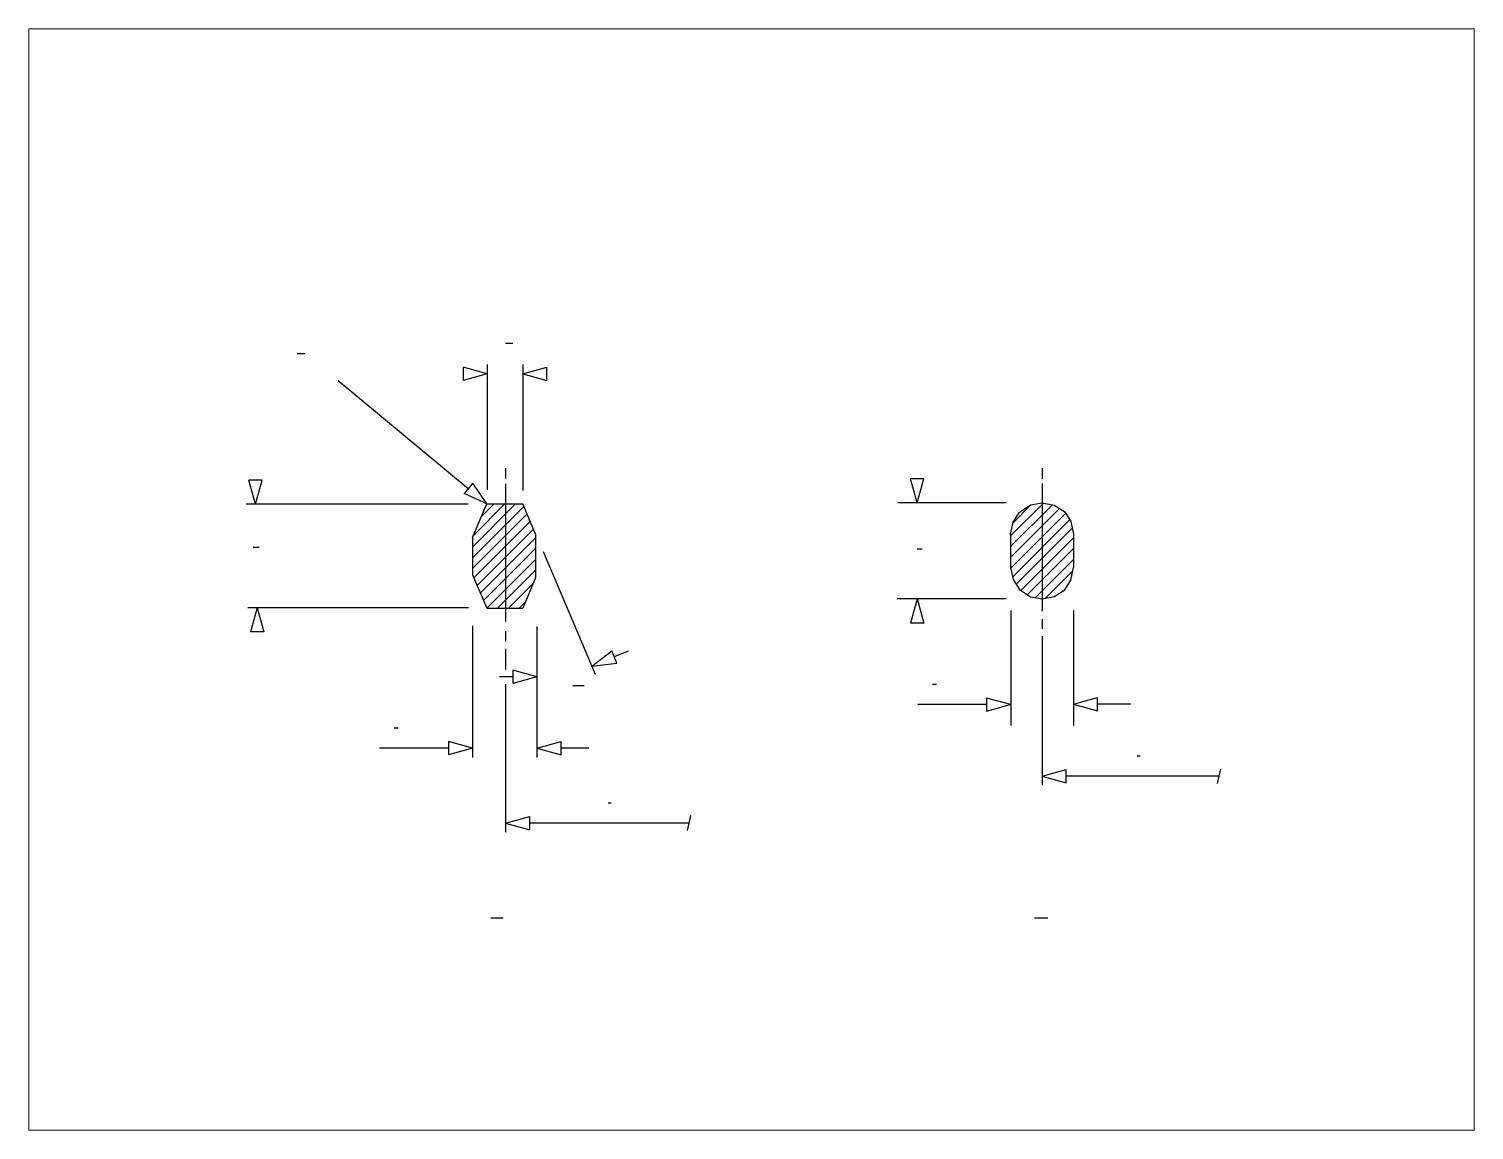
# Paper-space layout 'Layout1' of a CAD drawing. Extents: x 1.05 to 9.45, y 0.8 to 7.2.
# The model-space entities are those that its viewports show. They can reach past a viewport. Long polylines and large blocks are cut down to what shows.
import ezdxf

# ---------------------------------------------------------------- set-up
doc = ezdxf.new("R2010")
doc.units = 0
doc.header["$MEASUREMENT"] = 0
doc.layers.get('0').update_dxf_attribs({"linetype": 'CONTINUOUS'})
for name, color, linetype in [('1', 7, 'CONTINUOUS'), ('DRAWING1$0$-1', 7, 'CONTINUOUS'), ('GASK2$0$1', 7, 'CONTINUOUS')]:
    doc.layers.add(name, color=color, linetype=linetype)

msp = doc.modelspace()

# ---------------------------------------------------------------- linework, layer by layer
at = {"color": 2, "linetype": 'Continuous'}
for p, q in [((426.6, 828.1), (434.6, 828.1)), ((697.9, 501.5), (708.9, 501.5)), ((617.3, 273.2), (629.3, 273.2)), ((1151.9, 273.2), (1164.9, 273.2))]:
    msp.add_line(p, q, dxfattribs=at)
at = {"color": 5, "linetype": 'Continuous'}
for p, q in [((631.7, 838.2), (638.7, 838.2)), ((383.4, 637.7), (389.4, 637.7)), ((1036.5, 635.9), (1041.5, 635.9)), ((1051.5, 502.8), (1055.5, 502.8)), ((522.1, 459.9), (526.1, 459.9)), ((1253, 432.4), (1256, 432.4)), ((732.4, 386.2), (735.4, 386.2))]:
    msp.add_line(p, q, dxfattribs=at)
at = {"color": 3, "linetype": 'Continuous'}
for p, q in [((594.7, 695.2), (467.1, 801.3)), ((594.8, 680), (376.5, 680)), ((1124, 681.2), (1017.5, 681.2)), ((1123.9, 586.7), (1016.9, 586.7)), ((595.2, 578), (378.2, 578)), ((708.1, 540.7), (708.1, 540.7)), ((752.1, 535.4), (738.5, 529.8)), ((638.7, 510.2), (625.6, 510.2)), ((1104.8, 482.8), (1037.1, 482.8)), ((1246.2, 483.1), (1214, 483.1)), ((575.4, 439.9), (507.7, 439.9)), ((713.4, 439.9), (686.2, 439.9)), ((1333.2, 412.5), (1183.2, 412.5)), ((1334.9, 419.8), (1331.5, 405.1)), ((813.7, 373.6), (810.3, 359)), ((812, 366.3), (655.4, 366.3))]:
    msp.add_line(p, q, dxfattribs=at)
at = {"color": 7, "linetype": 'Continuous'}
for p, q in [((613.1, 680.2), (648.5, 680.2)), ((1130.9, 662.2), (1137.3, 672.2)), ((1137.3, 672.2), (1147.9, 679.3)), ((1147.9, 679.3), (1159.3, 681.4)), ((1159.3, 681.4), (1171.4, 678.9)), ((1171.4, 678.9), (1181.7, 672.5)), ((1181.7, 672.5), (1187.5, 662.9)), ((1128.4, 650.6), (1130.9, 662.2)), ((1187.5, 662.9), (1190.2, 650.6)), ((599.1, 647.2), (599.1, 610.6)), ((661.2, 650.3), (661.2, 607.5)), ((1128.4, 650.6), (1128.4, 617.6)), ((1190.2, 650.6), (1190.2, 617.6)), ((1128.4, 617.6), (1130.9, 605.9)), ((1187.5, 605.3), (1190.2, 617.6)), ((1130.9, 605.9), (1137.3, 595.9)), ((1181.7, 595.6), (1187.5, 605.3)), ((1137.3, 595.9), (1147.9, 588.9)), ((1147.9, 588.9), (1159.3, 586.7)), ((1159.3, 586.7), (1171.4, 589.2)), ((1171.4, 589.2), (1181.7, 595.6)), ((613.1, 577.7), (648.5, 577.7))]:
    msp.add_line(p, q, dxfattribs=at)
at = {"layer": '1', "color": 3, "linetype": 'Continuous'}
for p, q in [((613.5, 817.2), (613.5, 693.9)), ((648.6, 817.2), (648.6, 693.5)), ((1128.5, 575.5), (1128.5, 462.2)), ((1190.3, 575.5), (1190.3, 462.2)), ((599.1, 560.3), (599.1, 430.9)), ((662.4, 559.7), (662.4, 430.9)), ((1159.5, 550), (1159.5, 403.5)), ((631.7, 537.6), (631.7, 517.4)), ((631.7, 503), (631.7, 357.3))]:
    msp.add_line(p, q, dxfattribs=at)
at = {"layer": '1', "color": 4, "linetype": 'Continuous'}
for p, q in [((631.7, 715.3), (631.7, 705.2)), ((1159.5, 715.3), (1159.5, 704.9)), ((631.7, 699.8), (631.7, 564.5)), ((1159.5, 700.3), (1159.5, 574.8)), ((599.1, 637.8), (641.5, 680.2)), ((599.1, 627.2), (649.6, 677.7)), ((599.1, 616.6), (652.8, 670.3)), ((600, 649.3), (630.9, 680.2)), ((607.8, 667.8), (620.3, 680.2)), ((1128.4, 648.8), (1160.8, 681.1)), ((1128.4, 638.2), (1169.6, 679.3)), ((1128.4, 627.5), (1176.6, 675.7)), ((1128.5, 617), (1182.6, 671.1)), ((1130.8, 661.7), (1148.4, 679.3)), ((600.5, 607.4), (655.9, 662.8)), ((603.7, 599.9), (659.1, 655.4)), ((1130.4, 608.3), (1186.5, 664.5)), ((1133.9, 601.2), (1188.9, 656.3)), ((606.8, 592.5), (661.2, 646.9)), ((1138.4, 595.2), (1190.2, 646.9)), ((610, 585.1), (661.2, 636.3)), ((613.2, 577.7), (661.2, 625.7)), ((1144.8, 590.9), (1190.2, 636.3)), ((1152.5, 588), (1190.2, 625.7)), ((623.8, 577.7), (661.2, 615.1)), ((1162.4, 587.3), (1189.5, 614.4)), ((634.4, 577.7), (659, 602.2)), ((645, 577.7), (651.1, 583.8)), ((631.7, 554.9), (631.7, 544.8)), ((1159.5, 567), (1159.5, 557.2))]:
    msp.add_line(p, q, dxfattribs=at)
at = {"layer": 'DRAWING1$0$-1', "color": 7, "linetype": 'Continuous'}
for p, q in [((599.1, 647.2), (613.1, 680.2)), ((661.2, 650.3), (648.5, 680.2)), ((599.1, 610.6), (613.1, 577.7)), ((661.2, 607.5), (648.5, 577.7))]:
    msp.add_line(p, q, dxfattribs=at)
at = {"layer": 'DRAWING1$0$-1', "color": 3, "linetype": 'Continuous'}
msp.add_line((720.2, 512.3), (668.9, 633), dxfattribs=at)
at = {"layer": 'GASK2$0$1', "color": 3, "linetype": 'Continuous'}
for p, q in [((613.5, 808.2), (589.8, 814.8)), ((589.8, 814.8), (589.8, 801.7)), ((589.8, 814.8), (589.8, 801.7)), ((648.6, 808.2), (672.3, 814.8)), ((672.3, 801.7), (672.3, 814.8)), ((672.3, 801.7), (672.3, 814.8)), ((613.5, 808.2), (589.8, 801.7)), ((648.6, 808.2), (672.3, 801.7)), ((385.5, 680), (379, 703.7)), ((392.1, 703.7), (379, 703.7)), ((392.1, 703.7), (379, 703.7)), ((385.5, 680), (392.1, 703.7)), ((599.3, 700.5), (590.8, 690.5)), ((599.3, 700.5), (590.8, 690.5)), ((613.1, 680.2), (599.3, 700.5)), ((1036.5, 681.2), (1029.9, 704.9)), ((1043, 704.9), (1029.9, 704.9)), ((1043, 704.9), (1029.9, 704.9)), ((1036.5, 681.2), (1043, 704.9)), ((613.1, 680.2), (590.8, 690.5)), ((1036.5, 586.7), (1029.9, 563)), ((1036.5, 586.7), (1043, 563)), ((387.2, 578), (380.7, 554.3)), ((387.2, 578), (393.8, 554.3)), ((1043, 563), (1029.9, 563)), ((1043, 563), (1029.9, 563)), ((393.8, 554.3), (380.7, 554.3)), ((393.8, 554.3), (380.7, 554.3)), ((716.6, 520.6), (736, 535.8)), ((741, 523.7), (736, 535.8)), ((741, 523.7), (736, 535.8)), ((662.4, 510.2), (638.7, 516.7)), ((638.7, 516.7), (638.7, 503.6)), ((638.7, 516.7), (638.7, 503.6)), ((716.6, 520.6), (741, 523.7)), ((662.4, 510.2), (638.7, 503.6)), ((1128.5, 482.8), (1104.8, 489.3)), ((1104.8, 489.3), (1104.8, 476.2)), ((1104.8, 489.3), (1104.8, 476.2)), ((1190.3, 483.1), (1214, 489.7)), ((1214, 476.6), (1214, 489.7)), ((1214, 476.6), (1214, 489.7)), ((1128.5, 482.8), (1104.8, 476.2)), ((1190.3, 483.1), (1214, 476.6)), ((575.4, 446.5), (575.4, 433.4)), ((575.4, 446.5), (575.4, 433.4)), ((599.1, 439.9), (575.4, 446.5)), ((662.4, 439.9), (686.2, 446.5)), ((686.2, 433.4), (686.2, 446.5)), ((686.2, 433.4), (686.2, 446.5)), ((599.1, 439.9), (575.4, 433.4)), ((662.4, 439.9), (686.2, 433.4)), ((1159.5, 412.5), (1183.2, 419)), ((1159.5, 412.5), (1183.2, 405.9)), ((1183.2, 405.9), (1183.2, 419)), ((1183.2, 405.9), (1183.2, 419)), ((631.7, 366.3), (655.4, 372.8)), ((655.4, 359.7), (655.4, 372.8)), ((655.4, 359.7), (655.4, 372.8)), ((631.7, 366.3), (655.4, 359.7))]:
    msp.add_line(p, q, dxfattribs=at)

psp = doc.layouts.get("Layout1")

# ---------------------------------------------------------------- viewports
at = {"layer": '0', "color": 3, "linetype": 'Continuous', "view_target_point": (662.7023, 588.7938)}
psp.add_viewport(center=(5.25, 4), size=(8.4, 6.4), view_center_point=(210.8414, 17.075), view_height=1083.087924, dxfattribs=at)

doc.saveas('drawing.dxf')
